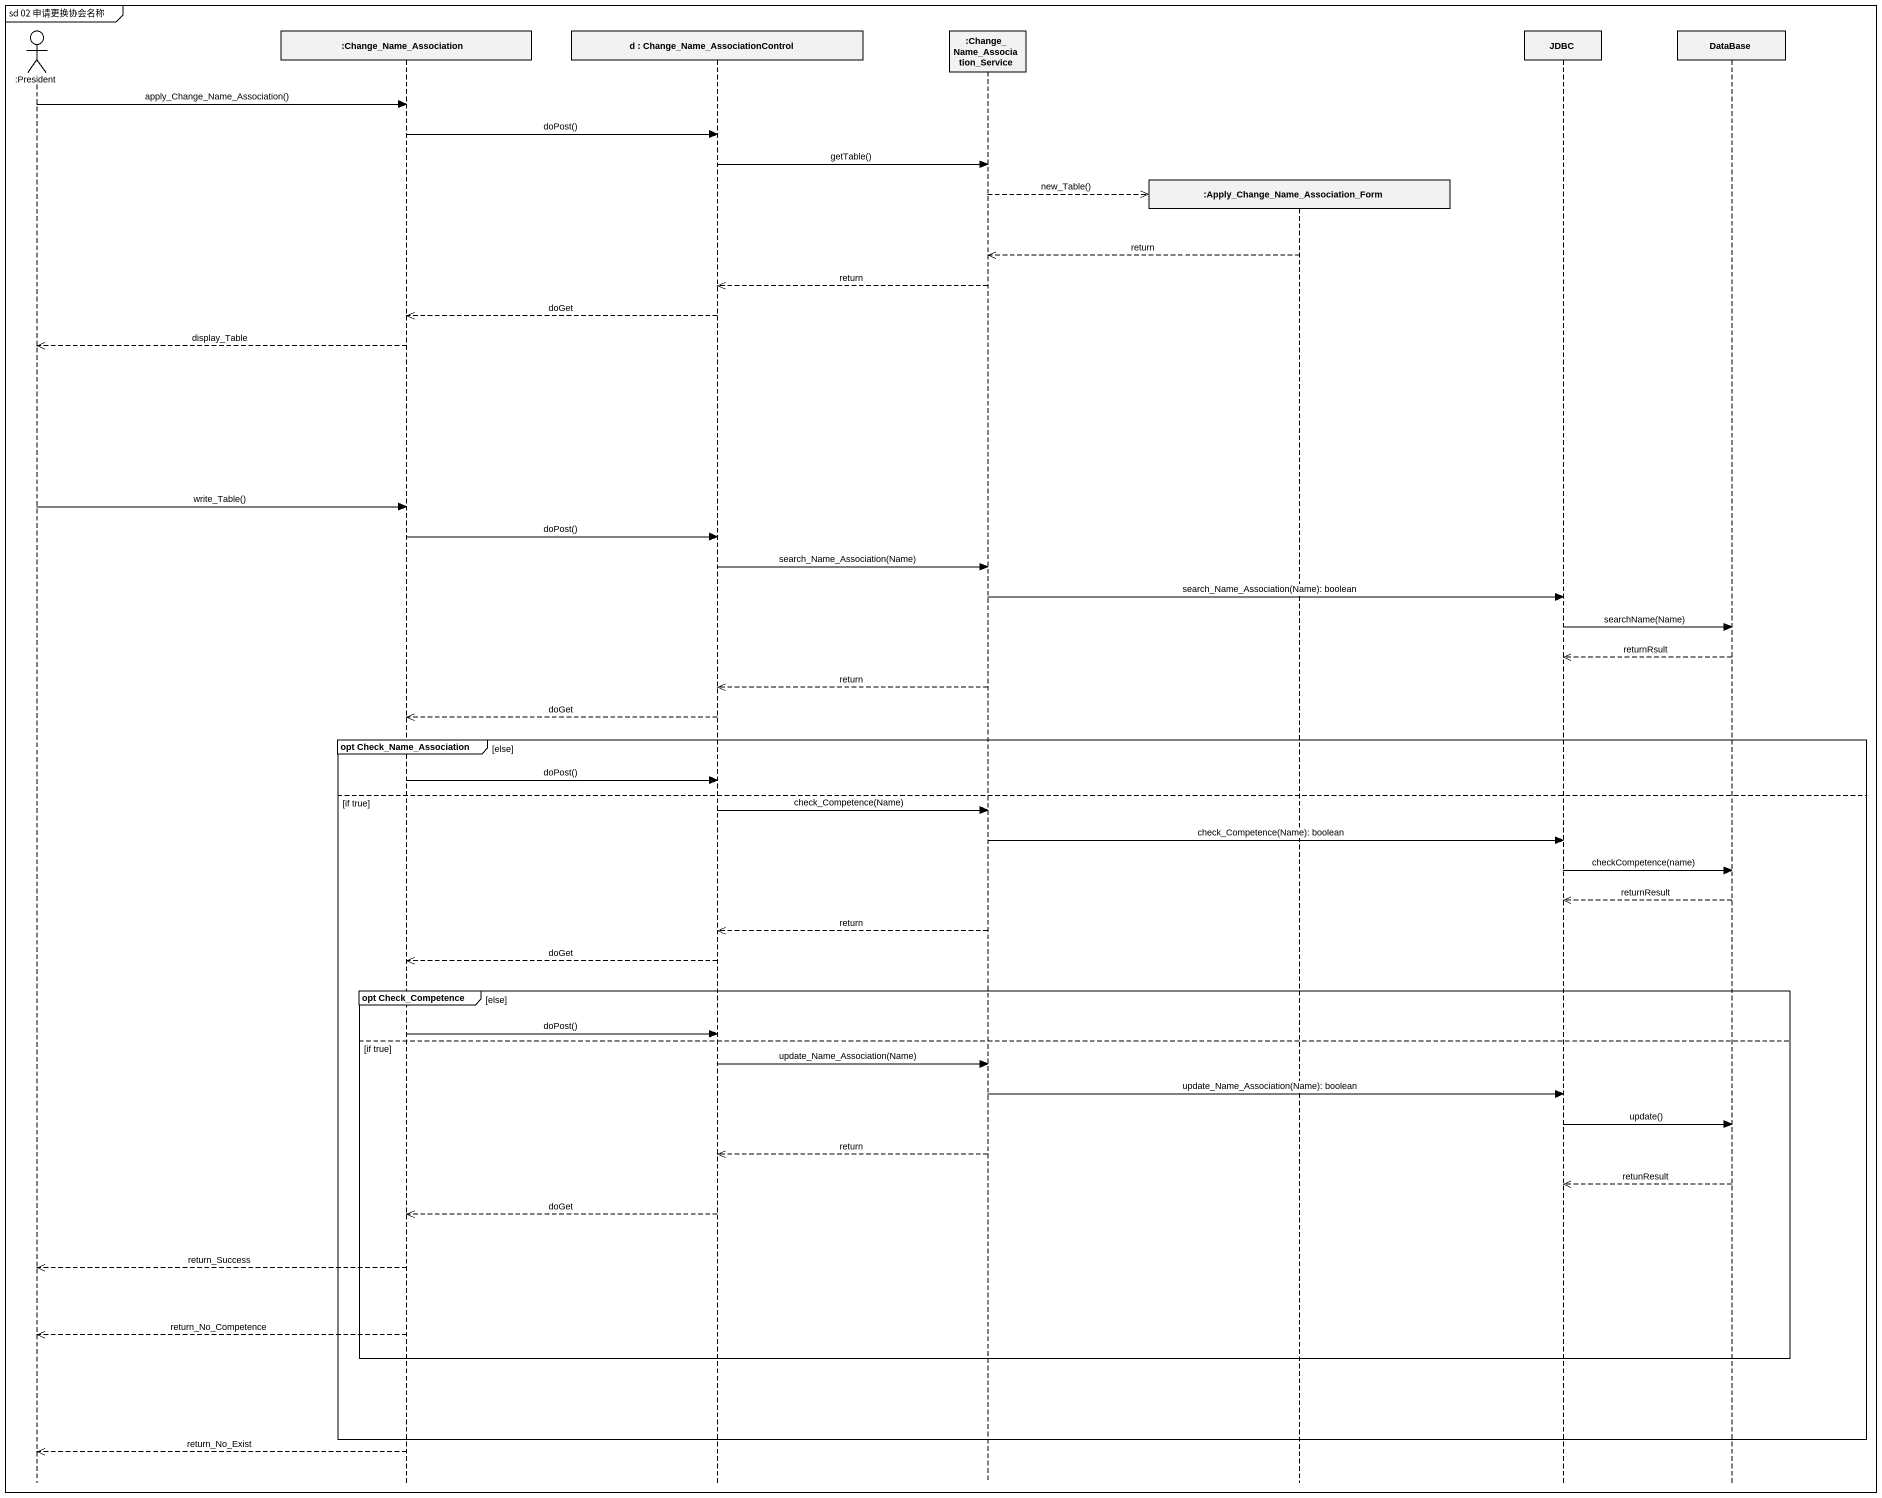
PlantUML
@startuml
mainframe sd 02 申请更换协会名称
hide footbox
actor ":President" as President
participant ":Change_Name_Association" as Change_Name_Association
participant "d : Change_Name_AssociationControl" as d
participant ":Change_Name_Association_Service" as Change_Name_Association_2
participant ":Apply_Change_Name_Association_Form" as Apply_Change_Name
participant JDBC
participant "DataBase" as DataBase_

President -> Change_Name_Association : apply_Change_Name_Association()
Change_Name_Association -> d : doPost()
d -> Change_Name_Association_2 : getTable()
Change_Name_Association_2 -->> Apply_Change_Name ** : new_Table()
Apply_Change_Name -->> Change_Name_Association_2 : return
Change_Name_Association_2 -->> d : return
d -->> Change_Name_Association : doGet
Change_Name_Association -->> President : display_Table
President -> Change_Name_Association : write_Table()
Change_Name_Association -> d : doPost()
d -> Change_Name_Association_2 : search_Name_Association(Name)
Change_Name_Association_2 -> JDBC : search_Name_Association(Name): boolean
JDBC -> DataBase_ : searchName(Name)
DataBase_ -->> JDBC : returnRsult
Change_Name_Association_2 -->> d : return
d -->> Change_Name_Association : doGet
group opt Check_Name_Association [else]
  Change_Name_Association -> d : doPost()
else if true
  d -> Change_Name_Association_2 : check_Competence(Name)
  Change_Name_Association_2 -> JDBC : check_Competence(Name): boolean
  JDBC -> DataBase_ : checkCompetence(name)
  DataBase_ -->> JDBC : returnResult
  Change_Name_Association_2 -->> d : return
  d -->> Change_Name_Association : doGet
  group opt Check_Competence [else]
    Change_Name_Association -> d : doPost()
  else if true
    d -> Change_Name_Association_2 : update_Name_Association(Name)
    Change_Name_Association_2 -> JDBC : update_Name_Association(Name): boolean
    JDBC -> DataBase_ : update()
    Change_Name_Association_2 -->> d : return
    DataBase_ -->> JDBC : retunResult
    d -->> Change_Name_Association : doGet
    Change_Name_Association -->> President : return_Success
    Change_Name_Association -->> President : return_No_Competence
  end
end
Change_Name_Association -->> President : return_No_Exist
@enduml
